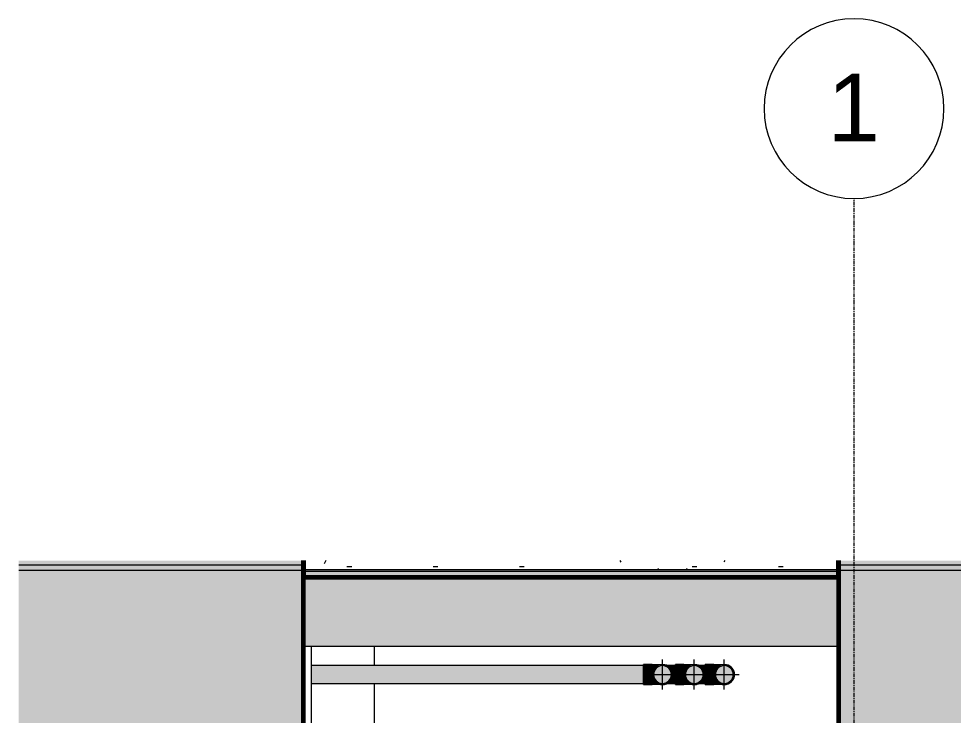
# Model space of a CAD drawing. Header units: inches. Extents: x -3547 to 1672, y -48 to 208.
# Drawn here: x 1254.1 to 1378.9, y 114.6 to 207.5 of the extents above; entities that cross this region are included whole.
import ezdxf

# ---------------------------------------------------------------- set-up
doc = ezdxf.new("R2010")
doc.units = ezdxf.units.IN
doc.header["$MEASUREMENT"] = 0
doc.linetypes.add('Grid Line 1_2_', pattern=[0.875, 0.5, -0.125, 0.125, -0.125])
for name, color, linetype, lineweight in [('0-3', 165, 'Continuous', 5), ('0-4', 10, 'Continuous', 5), ('A-FLOR-2', 31, 'Continuous', 18), ('A-FLOR-3', 8, 'Continuous', 5), ('A-FLOR-4', 7, 'Continuous', 18), ('A-FLOR-5', 250, 'Continuous', 60), ('A-FLOR-7', 21, 'Continuous', 5), ('A-FLOR-MCUT-1', 7, 'Continuous', 18), ('A-FLOR-PATT-1', 253, 'Continuous', 9), ('A-WALL-3', 7, 'Continuous', 18), ('P-PIPE', 3, 'Continuous', 9), ('P-PIPE-1', 3, 'Continuous', 5), ('P-PIPE-CNTR', 3, 'Continuous', 9), ('S-BEAM', 12, 'Continuous', 9), ('S-GRID-1', 1, 'Grid Line 1_2_', 9), ('S-GRID-IDEN', 1, 'Continuous', 9), ('S-GRID-IDEN-1', 147, 'Continuous', 9)]:
    doc.layers.add(name, color=color, linetype=linetype, lineweight=lineweight)
doc.styles.add('Arial', font='arial.ttf', dxfattribs={"height": 9})

# ---------------------------------------------------------------- blocks, each defined once
blk = doc.blocks.new('Grid - Grid Head - Circle-50561-Elevation 5 - d')
at = {"layer": 'S-GRID-IDEN-1'}
for start, end in [(0, 180), (180, 360)]:
    blk.add_arc((3481.32, 195.55), 12, start, end, dxfattribs=at)
blk = doc.blocks.new('CTR - 1st Phase - Shell_rvt-8-Elevation 5 - d')
at = {"layer": 'A-FLOR-2'}
blk.add_hatch(color=256, dxfattribs=at).paths.add_polyline_path([(3407.86, 133), (3479.22, 133), (3479.22, 133.75), (3407.86, 133.75)], flags=0)
at = {"layer": 'A-FLOR-3'}
blk.add_hatch(color=256, dxfattribs=at).paths.add_polyline_path([(3470.5, 133.75), (3479.22, 133.75), (3479.22, 134), (3407.86, 134), (3407.86, 133.75), (3459.32, 133.75)], flags=0)
at = {"layer": 'A-FLOR-7'}
h = blk.add_hatch(color=256, dxfattribs=at)
h.paths.add_polyline_path([(3407.86, 109.87), (3407.86, 133.87), (3369.84, 133.87), (3369.84, 109.87), (3392.21, 109.87)], flags=0)
h.paths.add_polyline_path([(3727.74, 109.87), (3727.74, 133.87), (3479.22, 133.87), (3479.22, 109.87), (3638.26, 109.87)], flags=0)
at = {"layer": 'A-FLOR-PATT-1'}
h = blk.add_hatch(dxfattribs=at)
h.set_pattern_fill('FP_25', color=256, style=0, pattern_type=2)
h.set_pattern_definition([(0, (0, 0), (7.68, 1.92), [0.634, -5.126, 0.634, -5.126, -30.72]), (0, (0, 0), (7.68, 1.92), [-11.52, 0.634, -10.886, 0.634, -5.126, -13.44]), (0, (0, 0), (7.68, 1.92), [-28.8, 0.634, -3.206, 0.634, -8.966]), (120, (2.88, 0.96), (-5.5027688, 5.6910751), [0.634, -5.126, 0.634, -5.126, -30.72]), (120, (2.88, 0.96), (-5.5027688, 5.6910751), [-11.52, 0.634, -10.886, 0.634, -5.126, -13.44]), (120, (2.88, 0.96), (-5.5027688, 5.6910751), [-28.8, 0.634, -3.206, 0.634, -8.966]), (240, (3.84, 4.8), (-2.1772312, -7.6110751), [0.634, -5.126, 0.634, -5.126, -30.72]), (240, (3.84, 4.8), (-2.1772312, -7.6110751), [-11.52, 0.634, -10.886, 0.634, -5.126, -13.44]), (240, (3.84, 4.8), (-2.1772312, -7.6110751), [-28.8, 0.634, -3.206, 0.634, -8.966])])
h.paths.add_polyline_path([(3479.22, 134.62), (3727.74, 134.62), (3727.74, 135.21), (3479.22, 135.21)], flags=0)
h.paths.add_polyline_path([(3369.84, 134.62), (3407.86, 134.62), (3407.86, 135.21), (3369.84, 135.21), (3369.84, 134.65)], flags=0)
h = blk.add_hatch(dxfattribs=at)
h.set_pattern_fill('FP_10', color=256, style=0, pattern_type=2)
h.set_pattern_definition([(0, (0, 0), (15.36, 3.84), [0.634, -10.886, 0.634, -10.886, -61.44]), (0, (0, 0), (15.36, 3.84), [-23.04, 0.634, -22.406, 0.634, -10.886, -26.88]), (0, (0, 0), (15.36, 3.84), [-57.6, 0.634, -7.046, 0.634, -18.566]), (120, (5.76, 1.92), (-11.0055376, 11.38215), [0.634, -10.886, 0.634, -10.886, -61.44]), (120, (5.76, 1.92), (-11.0055376, 11.38215), [-23.04, 0.634, -22.406, 0.634, -10.886, -26.88]), (120, (5.76, 1.92), (-11.0055376, 11.38215), [-57.6, 0.634, -7.046, 0.634, -18.566]), (240, (7.68, 9.6), (-4.3544624, -15.22215), [0.634, -10.886, 0.634, -10.886, -61.44]), (240, (7.68, 9.6), (-4.3544624, -15.22215), [-23.04, 0.634, -22.406, 0.634, -10.886, -26.88]), (240, (7.68, 9.6), (-4.3544624, -15.22215), [-57.6, 0.634, -7.046, 0.634, -18.566])])
h.paths.add_polyline_path([(3414.58, 134), (3479.22, 134), (3479.22, 135.21), (3407.86, 135.21), (3407.86, 134), (3408.92, 134)], flags=0)
h = blk.add_hatch(dxfattribs=at)
h.set_pattern_fill('FP_26', color=256, style=0, pattern_type=2)
h.set_pattern_definition([(0, (0, 0), (0, 2.399), []), (315, (0, 0), (2.3985062, 0), [3.393, -3.393]), (45, (0, 0), (2.3985062, 0), [3.393, -3.393])])
h.paths.add_polyline_path([(3638.26, 133.87), (3727.74, 133.87), (3727.74, 134.62), (3479.22, 134.62), (3479.22, 133.87), (3633.32, 133.87)], flags=0)
h.paths.add_polyline_path([(3381.03, 133.87), (3407.86, 133.87), (3407.86, 134.62), (3369.84, 134.6), (3369.84, 133.87)], flags=0)
at = {"layer": 'A-FLOR-4'}
for p, q in [((3417.27, 123.75), (3417.27, 121.19)), ((3417.27, 118.81), (3417.27, 109.87))]:
    blk.add_line(p, q, dxfattribs=at)
at = {"layer": 'A-FLOR-5'}
for p, q in [((3407.86, 108.75), (3407.86, 135.21)), ((3407.86, 135.21), (3407.86, 133)), ((3479.22, 135.21), (3479.22, 108.75)), ((3479.22, 133), (3479.22, 135.21)), ((3407.86, 133), (3479.22, 133))]:
    blk.add_line(p, q, dxfattribs=at)
at = {"layer": 'A-FLOR-MCUT-1'}
for p, q in [((3407.86, 134.62), (3369.84, 134.62)), ((3407.86, 133.87), (3369.84, 133.87)), ((3479.22, 134), (3407.86, 134)), ((3479.22, 133.75), (3407.86, 133.75)), ((3727.74, 134.62), (3479.22, 134.62)), ((3727.74, 133.87), (3479.22, 133.87))]:
    blk.add_line(p, q, dxfattribs=at)
at = {"layer": 'A-WALL-3'}
blk.add_line((3408.92, 109.75), (3408.92, 123.75), dxfattribs=at)
at = {"layer": 'S-GRID-1'}
blk.add_line((3481.32, -48.37), (3481.32, 183.55), dxfattribs=at)
at = {"layer": '0-3'}
blk.add_blockref('Grid - Grid Head - Circle-50561-Elevation 5 - d', (0, 0), dxfattribs=at)
at = {"layer": 'S-GRID-IDEN', "insert": (3477.76, 200.19), "char_height": 9, "width": 8.484, "attachment_point": 1, "style": 'Arial'}
blk.add_mtext('1', dxfattribs=at)
blk = doc.blocks.new('Dimension Lumber - 2x10-2056819-Elevation 5 - d')
at = {"layer": 'S-BEAM'}
blk.add_hatch(color=256, dxfattribs=at).paths.add_polyline_path([(3470.5, 123.75), (3479.22, 123.75), (3479.22, 133), (3407.86, 133), (3407.86, 123.75), (3464.91, 123.75)], flags=0)
blk.add_line((3479.22, 123.75), (3407.86, 123.75), dxfattribs=at)
blk = doc.blocks.new('Elbow - PVC - Sch 40 - Standard-2079255-Elevation 5 - d')
at = {"layer": 'P-PIPE'}
for points in [[(3462.62, 120), (3462.62, 121.34), (3461.47, 121.34), (3461.47, 120), (3462.11, 120)], [(3462.65, 120), (3462.66, 120), (3462.73, 120.42), (3462.85, 120.69), (3463.05, 120.95), (3463.33, 121.16), (3463.7, 121.31), (3463.92, 121.34), (3462.81, 121.34), (3462.62, 121.34), (3462.62, 120)], [(3462.62, 118.66), (3462.62, 120), (3461.47, 120), (3461.47, 118.66), (3462.11, 118.66)], [(3462.62, 118.66), (3463.92, 118.67), (3463.61, 118.72), (3463.31, 118.85), (3463, 119.11), (3462.82, 119.36), (3462.7, 119.69), (3462.65, 120), (3462.62, 120), (3462.62, 118.7)]]:
    blk.add_hatch(color=256, dxfattribs=at).paths.add_polyline_path(points, flags=0)
h = blk.add_hatch(color=256, dxfattribs=at)
h.paths.add_polyline_path([(3464, 118.66), (3464.35, 118.7), (3464.69, 118.85), (3464.95, 119.05), (3465.19, 119.38), (3465.3, 119.69), (3465.34, 120.03), (3465.3, 120.35), (3465.15, 120.69), (3464.91, 120.98), (3464.59, 121.2), (3464.31, 121.3), (3463.98, 121.34), (3463.65, 121.3), (3463.31, 121.15), (3463.05, 120.95), (3462.81, 120.61), (3462.7, 120.31), (3462.66, 119.99), (3462.7, 119.65), (3462.87, 119.28), (3463.05, 119.05), (3463.41, 118.8), (3463.69, 118.7)], flags=0)
h.paths.add_polyline_path([(3464, 118.81), (3463.69, 118.85), (3463.35, 119.01), (3463.16, 119.16), (3462.97, 119.41), (3462.85, 119.69), (3462.81, 120), (3462.85, 120.31), (3462.97, 120.59), (3463.16, 120.84), (3463.41, 121.03), (3463.69, 121.15), (3464, 121.19), (3464.31, 121.15), (3464.63, 121), (3464.84, 120.84), (3465.03, 120.59), (3465.15, 120.31), (3465.19, 120), (3465.15, 119.69), (3464.99, 119.36), (3464.84, 119.16), (3464.59, 118.97), (3464.31, 118.85), (3464.04, 118.82)], flags=0)
for p, q in [((3462.62, 121.34), (3461.47, 121.34)), ((3461.47, 120), (3461.47, 121.34)), ((3461.47, 118.66), (3461.47, 120)), ((3461.47, 118.66), (3462.62, 118.66))]:
    blk.add_line(p, q, dxfattribs=at)
at = {"layer": 'P-PIPE', "flags": 128}
for points in [[(3462.62, 121.34), (3462.68, 121.34), (3462.73, 121.34), (3462.79, 121.34), (3462.84, 121.34), (3462.9, 121.34), (3462.95, 121.34), (3463, 121.34), (3463.06, 121.34), (3463.11, 121.34), (3463.16, 121.34), (3463.21, 121.34), (3463.26, 121.34), (3463.31, 121.34), (3463.36, 121.34), (3463.4, 121.34), (3463.45, 121.34), (3463.49, 121.34), (3463.53, 121.34), (3463.57, 121.34), (3463.61, 121.34), (3463.65, 121.34), (3463.68, 121.34), (3463.72, 121.34), (3463.75, 121.34), (3463.78, 121.34), (3463.81, 121.34), (3463.84, 121.34), (3463.86, 121.34), (3463.89, 121.34), (3463.91, 121.34), (3463.93, 121.34), (3463.94, 121.34), (3463.96, 121.34), (3463.97, 121.34), (3463.98, 121.34), (3463.99, 121.34), (3463.99, 121.34), (3464, 121.34), (3464, 121.34), (3464, 121.34)], [(3464, 121.34), (3464.05, 121.34), (3464.11, 121.34), (3464.16, 121.33), (3464.21, 121.33), (3464.27, 121.32), (3464.32, 121.31), (3464.37, 121.29), (3464.42, 121.28), (3464.47, 121.26), (3464.52, 121.24), (3464.57, 121.22), (3464.62, 121.19), (3464.67, 121.17), (3464.71, 121.14), (3464.76, 121.11), (3464.8, 121.08), (3464.85, 121.05), (3464.89, 121.01), (3464.93, 120.97), (3464.96, 120.94), (3465, 120.9), (3465.04, 120.86), (3465.07, 120.81), (3465.1, 120.77), (3465.13, 120.73), (3465.16, 120.68), (3465.19, 120.63), (3465.21, 120.59), (3465.23, 120.54), (3465.25, 120.49), (3465.27, 120.44), (3465.29, 120.39), (3465.3, 120.33), (3465.31, 120.28), (3465.32, 120.23), (3465.33, 120.18), (3465.34, 120.12), (3465.34, 120.07), (3465.34, 120.01), (3465.34, 120)], [(3465.34, 120), (3465.34, 119.95), (3465.34, 119.89), (3465.33, 119.84), (3465.33, 119.79), (3465.32, 119.73), (3465.31, 119.68), (3465.29, 119.63), (3465.28, 119.58), (3465.26, 119.53), (3465.24, 119.48), (3465.22, 119.43), (3465.19, 119.38), (3465.17, 119.33), (3465.14, 119.29), (3465.11, 119.24), (3465.08, 119.2), (3465.05, 119.15), (3465.01, 119.11), (3464.97, 119.07), (3464.94, 119.04), (3464.9, 119), (3464.86, 118.96), (3464.81, 118.93), (3464.77, 118.9), (3464.73, 118.87), (3464.68, 118.84), (3464.63, 118.81), (3464.59, 118.79), (3464.54, 118.77), (3464.49, 118.75), (3464.44, 118.73), (3464.39, 118.71), (3464.33, 118.7), (3464.28, 118.69), (3464.23, 118.68), (3464.18, 118.67), (3464.12, 118.66), (3464.07, 118.66), (3464.01, 118.66), (3464, 118.66)], [(3464, 118.66), (3464, 118.66), (3464, 118.66), (3463.99, 118.66), (3463.98, 118.66), (3463.97, 118.66), (3463.96, 118.66), (3463.95, 118.66), (3463.93, 118.66), (3463.91, 118.66), (3463.89, 118.66), (3463.87, 118.66), (3463.84, 118.66), (3463.82, 118.66), (3463.79, 118.66), (3463.76, 118.66), (3463.73, 118.66), (3463.69, 118.66), (3463.66, 118.66), (3463.62, 118.66), (3463.58, 118.66), (3463.54, 118.66), (3463.5, 118.66), (3463.46, 118.66), (3463.41, 118.66), (3463.37, 118.66), (3463.32, 118.66), (3463.27, 118.66), (3463.22, 118.66), (3463.17, 118.66), (3463.12, 118.66), (3463.07, 118.66), (3463.02, 118.66), (3462.97, 118.66), (3462.91, 118.66), (3462.86, 118.66), (3462.8, 118.66), (3462.75, 118.66), (3462.69, 118.66), (3462.64, 118.66), (3462.62, 118.66)]]:
    blk.add_lwpolyline(points, dxfattribs=at)
at = {"layer": 'P-PIPE'}
for start, end in [(360, 180), (180, 360)]:
    blk.add_arc((3464, 120), 1.34, start, end, dxfattribs=at)

msp = doc.modelspace()

# ---------------------------------------------------------------- hatches: boundary and pattern name
at = {"layer": 'P-PIPE'}
for points in [[(1340.04, 118.81), (1340.35, 118.85), (1340.64, 118.97), (1340.88, 119.16), (1341.07, 119.41), (1341.19, 119.69), (1341.23, 120), (1341.19, 120.31), (1341.07, 120.59), (1340.88, 120.84), (1340.64, 121.03), (1340.35, 121.15), (1340.04, 121.19), (1339.74, 121.15), (1339.41, 121), (1339.2, 120.84), (1339.01, 120.59), (1338.9, 120.31), (1338.86, 120), (1338.9, 119.69), (1339.05, 119.36), (1339.2, 119.16), (1339.45, 118.97), (1339.74, 118.85), (1340.04, 118.81)], [(1344.29, 118.81), (1344.59, 118.85), (1344.88, 118.97), (1345.13, 119.16), (1345.31, 119.41), (1345.43, 119.69), (1345.47, 120), (1345.43, 120.31), (1345.31, 120.59), (1345.13, 120.84), (1344.88, 121.03), (1344.59, 121.15), (1344.29, 121.19), (1343.98, 121.15), (1343.69, 121.03), (1343.45, 120.84), (1343.26, 120.59), (1343.14, 120.31), (1343.1, 120), (1343.14, 119.69), (1343.29, 119.36), (1343.45, 119.16), (1343.69, 118.97), (1343.98, 118.85), (1344.29, 118.81)], [(1348.29, 118.81), (1348.59, 118.85), (1348.88, 118.97), (1349.13, 119.16), (1349.31, 119.41), (1349.43, 119.69), (1349.47, 120), (1349.43, 120.31), (1349.31, 120.59), (1349.13, 120.84), (1348.88, 121.03), (1348.59, 121.15), (1348.29, 121.19), (1347.98, 121.15), (1347.69, 121.03), (1347.45, 120.84), (1347.26, 120.59), (1347.14, 120.31), (1347.1, 120), (1347.14, 119.69), (1347.29, 119.36), (1347.45, 119.16), (1347.69, 118.97), (1347.98, 118.85), (1348.11, 118.84)]]:
    msp.add_hatch(color=256, dxfattribs=at).paths.add_polyline_path(points, flags=0)
at = {"layer": 'P-PIPE-1'}
for points in [[(1312.85, 120), (1337.51, 120), (1337.51, 121.19), (1293.21, 121.19), (1293.21, 120), (1311.45, 120)], [(1341.75, 120), (1341.75, 121.19), (1340.69, 121.17), (1340.74, 121.15), (1340.99, 120.95), (1341.24, 120.59), (1341.35, 120.31), (1341.39, 120)], [(1345.63, 120), (1345.75, 120), (1345.75, 121.19), (1344.93, 121.17), (1345, 121.13), (1345.24, 120.95), (1345.48, 120.59), (1345.59, 120.31)], [(1314.24, 118.81), (1337.51, 118.81), (1337.51, 120), (1293.21, 120), (1293.21, 118.81), (1312.85, 118.81)], [(1340.66, 118.81), (1341.75, 118.81), (1341.75, 120), (1341.39, 120), (1341.34, 119.65), (1341.19, 119.31), (1340.99, 119.05), (1340.66, 118.81)], [(1344.93, 118.81), (1345.75, 118.81), (1345.75, 120), (1345.63, 120), (1345.56, 119.59), (1345.43, 119.31), (1345.24, 119.05), (1344.9, 118.81)]]:
    msp.add_hatch(color=256, dxfattribs=at).paths.add_polyline_path(points, flags=0)

# ---------------------------------------------------------------- linework, layer by layer
at = {"layer": 'P-PIPE'}
for p, q in [((1337.51, 121.19), (1293.21, 121.19)), ((1341.75, 121.19), (1340.66, 121.19)), ((1345.75, 121.19), (1344.9, 121.19)), ((1293.21, 118.81), (1337.51, 118.81)), ((1340.66, 118.81), (1341.75, 118.81)), ((1344.9, 118.81), (1345.75, 118.81))]:
    msp.add_line(p, q, dxfattribs=at)
for centre, start, end in [((1340.04, 120), 0, 180), ((1344.29, 120), 0, 180), ((1348.29, 120), 0, 180), ((1340.04, 120), 180, 0), ((1344.29, 120), 180, 0), ((1348.29, 120), 180, 0)]:
    msp.add_arc(centre, 1.19, start, end, dxfattribs=at)
at = {"layer": 'P-PIPE-CNTR'}
for p, q in [((1340.04, 118), (1340.04, 122)), ((1344.29, 118), (1344.29, 122)), ((1348.29, 118), (1348.29, 122)), ((1338.04, 120), (1342.04, 120)), ((1342.29, 120), (1346.29, 120)), ((1346.29, 120), (1350.29, 120))]:
    msp.add_line(p, q, dxfattribs=at)

# ---------------------------------------------------------------- block references
at = {"layer": '0-4'}
msp.add_blockref('CTR - 1st Phase - Shell_rvt-8-Elevation 5 - d', (-2115.71, 0), dxfattribs=at)
at = {"layer": 'P-PIPE'}
for p in [(-2123.96, 0), (-2119.71, 0), (-2115.71, 0)]:
    msp.add_blockref('Elbow - PVC - Sch 40 - Standard-2079255-Elevation 5 - d', p, dxfattribs=at)
at = {"layer": 'S-BEAM'}
msp.add_blockref('Dimension Lumber - 2x10-2056819-Elevation 5 - d', (-2115.71, 0), dxfattribs=at)

doc.saveas('drawing.dxf')
